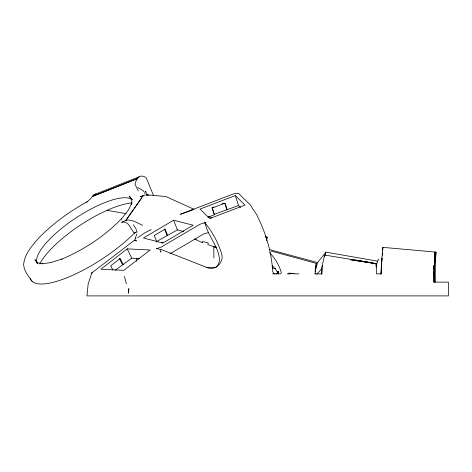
<?xml version="1.0" encoding="UTF-8"?>
<svg xmlns="http://www.w3.org/2000/svg" width="472" height="472" viewBox="0 0 472 472"><rect width="100%" height="100%" fill="white"/><g stroke="black" fill="none" stroke-linecap="round" stroke-linejoin="round"><path stroke-width="0.71" d="M315.078 273.872L316.311 263.411L271.288 251.092M321.479 273.872L321.674 267.736L322.24 265.494M433.939 266.332L433.91 282.132M381.211 273.872L381.624 261.222L382.875 247.357L436.016 252.125L435.066 267.441L435.001 282.132M381.435 265.016L381.276 273.872L376.491 273.872L376.184 263.612L324.588 255.022L322.506 264.521L321.957 273.872L314.853 273.872M277.973 273.146L278.037 271.418L277.973 273.258M316.311 263.411L315.119 268.981M277.961 273.105L278.037 271.418M380.845 274.161L381.913 257.954M381.913 261.523L382.108 258.691M382.344 255.145L382.538 252.313M382.68 250.189L382.875 247.357M433.538 269.677L433.827 265.423M131.546 204.423L131.953 198.877M128.508 293L128.838 288.598L128.508 293.077L128.331 290.776M436.016 252.125L434.187 268.261L434.977 251.995L434.482 257.476L433.845 282.132L448.4 282.132L448.4 295.903L86.966 295.903L88.14 284.091L91.78 272.94L134.325 240.348L136.024 238.201M433.532 276.657L434.854 264.78L434.936 282.132M160.657 250.06L160.757 249.34L207.403 267.671C215.374 270.952 224.182 262.261 221.722 254.243C218.365 242.755 212.506 232.165 205.054 222.931L205.934 222.471L200.134 224.165L161.04 247.18L156.326 248.697L157.713 248.762A5.505 2.726 52.3 0 1 159.707 249.499L160.757 249.34M136.485 261.323L136.886 258.491M324.588 255.022L324.305 256.798M376.184 263.612L375.907 265.37M278.014 271.701L277.477 273.253L276.445 273.872M321.32 274.167L321.668 271.996M325.232 255.34L325.851 252.16L317.573 262.574L315.013 271.512M376.202 267.252L377.376 261.193L378.922 259.104M266.497 240.679L267.211 237.251L265.388 236.578M135.175 238.26L136.874 234.088M266.385 239.292L267.211 237.251M194.859 239.174L202.193 242.608L202.665 241.54L208.229 242.915L207.851 244.189L208.152 244.702L216.731 247.782M131.859 203.19L128.089 210.536L121.221 219.096L121.516 218.772C104.619 236.142 84.022 249.8 61.69 259.146L62.068 259.016L51 262.562L42.085 263.771L42.71 263.771L36.621 262.579M92.264 196.523L137.364 178.617L92.264 196.523L90.683 198.671L86.547 202.346M137.364 178.617L135.446 182.151L135.08 184.357L138.278 190.953M137.252 231.894L134.184 233.109L128.797 224.949C127.233 222.601 124.189 221.586 121.481 222.206L125.717 220.636L143.276 195.473L146.267 194.788L165.961 196.553L194.069 209.32M125.717 220.636L133.67 209.338M134.508 208.146L141.689 198.022M142.538 196.83L143.276 195.473M91.515 273.465L92.146 272.663L91.78 272.94M196.128 239.304L195.88 239.575L194.57 238.962M202.193 242.608L202.529 242.23M215.822 267.606C217.987 265.524 219.386 262.674 219.504 259.659C218.512 245.995 207.768 236.047 205.054 222.931M316.795 274.208L321.485 268.975M127.222 248.862L100.89 269.193L123.806 270.344L150.131 250.018L127.222 248.862L131.735 258.19L139.612 258.585M115.209 270.273L131.735 258.19M137.659 237.835L144.45 233.044L151.152 229.545M173.637 220.229L143.447 238.006L162.993 243.003L193.178 225.227L173.637 220.229L177.401 229.876L183.685 231.487M156.739 241.452L177.401 229.876M169.855 253.859L203.898 233.811L208.187 232.684M87.845 201.349C70.358 211.013 53.92 222.713 39.801 236.897L39.253 237.505C32.361 245.304 24.644 253.712 23.6 264.574C24.137 271.146 28.485 276.149 32.084 281.324M93.91 194.741L139.01 176.835M143.382 195.638L140.426 196.458L141.517 196.499L140.426 196.458M275.011 273.872L273.406 273.135L272.627 271.205C271.595 251.381 265.488 232.165 256.579 214.524L252.508 208.494A13.794 2.159 69.1 0 0 249.883 204.488L238.885 193.727A5.505 1.746 -17.8 0 0 232.413 194.305L180.428 214.276L192.133 210.158M235.333 195.603L200.01 209.066L209.698 218.536L245.015 205.078L235.333 195.603L238.525 205.544L240.567 207.538M211.963 207.662L213.969 206.895M221.993 203.839L223.999 203.078M238.525 205.544L214.117 214.376L214.471 214.713L207.845 217.238M191.756 209.798L193.054 209.715M206.712 267.677L215.427 267.677M272.674 273.872L280.161 273.872C280.946 273.878 281.312 273.04 281.259 272.356C279.023 265.01 274.958 258.072 269.518 252.632M287.1 273.872L290.386 273.872M294.339 273.872L298.947 273.872M146.267 194.788L148.981 195.219M107.138 210.317L126 213.627M325.916 252.148L377.24 261.122M156.138 241.806L156.84 241.983L154.297 235.475L165.159 229.079L167.702 235.593M269.17 249.523L317.573 262.574M272.22 267.813L275.683 268.745M204.388 222.153L204.99 222.743L204.482 222.218M216.512 247.411L214.489 246.673L214.707 247.045M208.494 216.471L211.763 218.005M142.568 225.345L133.983 221.144L130.343 220.253A8.272 6.484 33.2 0 0 125.611 220.477M272.344 265.571L275.931 269.677L277.725 272.869M144.025 191.72L143.122 190.694L137.83 187.467M37.837 263.14L34.928 259.677L37.595 263.246M133.334 224.784L136.355 229.362M131.847 199.839L129.163 196.087L132.066 199.55L130.154 197.119L131.6 199.308A57.265 17.198 -33.4 0 0 73.567 219.545A57.265 17.198 -33.4 0 0 37.282 263.518M123.275 264.721L120.224 258.432L110.755 265.742L112.891 270.149M119.404 258.39L122.454 264.68M153.435 195.414L146.22 177.714A15.977 8.685 68.3 0 0 137.322 178.552M164.451 228.902L167 235.41M227.174 209.875L225.014 203.161L212.311 208.005L214.471 214.713M224.884 203.491L226.825 209.533M212.176 208.335L213.904 213.704M147.022 195.426L145.712 191.266L145.441 191.691A22.025 6.614 -33.4 0 0 144.462 193.437M136.325 230.212L136.626 231.545M124.437 276.433L126.372 283.991M265.73 236.165L265.789 237.563M213.769 246.956L213.922 258.001M162.138 241.876L162.156 243.275M92.217 196.458A15.977 8.685 68.3 0 1 96.058 194.004M135.316 232.248A71.585 21.5 -33.4 0 1 71.844 275.672A71.585 21.5 -33.4 0 1 30.332 278.622M39.79 263.972A62.499 18.768 -33.4 0 1 80.37 225.109A62.499 18.768 -33.4 0 1 132.142 202.942M293.997 273.548L288.852 273.536L288.834 273.093L293.997 273.548M376.237 263.665L350.625 259.753L376.237 263.665M372.06 262.904L354.956 260.025L372.06 262.904M136.449 240.879L134.325 240.348L136.449 240.879M160.911 251.948L160.675 251.021L160.911 251.948"/></g></svg>
